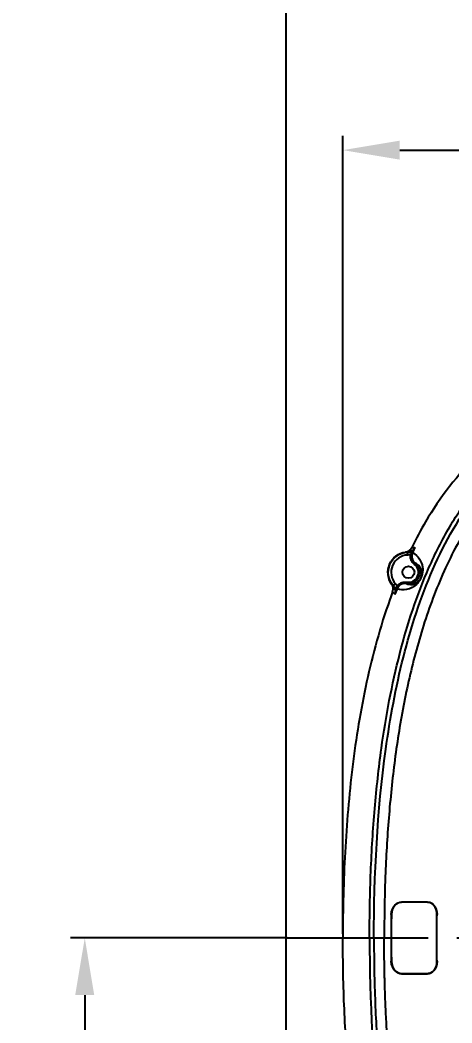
# Model space of a CAD drawing. Extents: x 2897 to 9100, y -47 to 2481.
# Drawn here: x 3010.4 to 3162, y 1671 to 2022.8 of the extents above; entities that cross this region are included whole.
import ezdxf

# ---------------------------------------------------------------- set-up
doc = ezdxf.new("R2010")
doc.units = 0
doc.header["$LTSCALE"] = 20
doc.header["$MEASUREMENT"] = 0
doc.linetypes.add('CENTER', pattern=[2, 1.25, -0.25, 0.25, -0.25])
doc.layers.get('0').update_dxf_attribs({"linetype": 'CONTINUOUS'})
doc.layers.get('DEFPOINTS').update_dxf_attribs({"linetype": 'CONTINUOUS'})
for name, color, linetype in [('1', 7, 'CONTINUOUS'), ('6', 6, 'CONTINUOUS'), ('61', 7, 'CONTINUOUS'), ('CENTER', 2, 'CENTER')]:
    doc.layers.add(name, color=color, linetype=linetype)
doc.styles.get("Standard").update_dxf_attribs({"font": 'NanumGothic.ttf'})
doc.dimstyles.get("Standard").update_dxf_attribs({"dimtxt": 2.7, "dimasz": 2.5, "dimexe": 1.5, "dimexo": 1.5, "dimgap": 1.5, "dimtad": 1, "dimdec": 0, "dimlfac": 10, "dimzin": 0, "dimdsep": 46, "dimtxsty": 'Standard', "dimcen": 0, "dimclrt": 2, "dimadec": 0, "dimazin": 0, "dimtfac": 1, "dimtdec": 0, "dimtmove": 0, "dimatfit": 3, "dimfxl": 0, "dimtolj": 1, "dimtzin": 0, "dimarcsym": 0})

# ---------------------------------------------------------------- blocks, each defined once
blk = doc.blocks.new('*D28')
at = {"color": 3, "lineweight": -2}
for p, q in [((3104.17, 1700.77), (3028.1, 1700.77)), ((3033.1, 1680.77), (3033.1, 1596.66)), ((3033.1, 1470.77), (3033.1, 1554.89)), ((3090.33, 1450.77), (3028.1, 1450.77))]:
    blk.add_line(p, q, dxfattribs=at)
at = {"color": 3}
for points in [[(3029.76, 1680.77), (3036.43, 1680.77), (3033.1, 1700.77)], [(3029.76, 1470.77), (3036.43, 1470.77), (3033.1, 1450.77)]]:
    blk.add_solid(points, dxfattribs=at)
at = {"layer": 'DEFPOINTS', "color": 0}
for p in [(3105.67, 1700.77), (3033.1, 1450.77), (3091.83, 1450.77)]:
    blk.add_point(p, dxfattribs=at)
at = {"color": 2, "insert": (3033.1, 1575.77), "char_height": 20, "attachment_point": 5}
blk.add_mtext('\\A1;250', dxfattribs=at)
blk = doc.blocks.new('*D31')
at = {"color": 3, "lineweight": -2}
for p, q in [((3123.7, 1702.27), (3123.7, 1982.17)), ((3847.97, 1702.27), (3847.97, 1982.17)), ((3143.7, 1977.17), (3827.97, 1977.17))]:
    blk.add_line(p, q, dxfattribs=at)
at = {"color": 3}
for points in [[(3143.7, 1980.51), (3143.7, 1973.84), (3123.7, 1977.17)], [(3827.97, 1980.51), (3827.97, 1973.84), (3847.97, 1977.17)]]:
    blk.add_solid(points, dxfattribs=at)
at = {"layer": 'DEFPOINTS', "color": 0}
for p in [(3847.97, 1977.17), (3123.7, 1700.77), (3847.97, 1700.77)]:
    blk.add_point(p, dxfattribs=at)
at = {"color": 2, "insert": (3485.84, 1998.06), "char_height": 20, "attachment_point": 5}
blk.add_mtext('\\A1;725', dxfattribs=at)
blk = doc.blocks.new('A$C429C0A1F')
at = {"layer": '1', "color": 0}
for p, q in [((191.81, 707.09), (191.81, 707.05)), ((208.21, 707.05), (208.21, 707.09)), ((323.12, 704.66), (323.41, 705.07)), ((324.27, 705.64), (323.61, 706.39)), ((324.32, 701.74), (324.81, 701.65)), ((334.33, 701.32), (335.33, 701.35)), ((334.41, 699.81), (334.5, 700.3)), ((331.46, 698.67), (331.06, 698.97)), ((187.51, 693.3), (187.51, 694.17)), ((212.51, 694.18), (212.51, 693.3))]:
    blk.add_line(p, q, dxfattribs=at)
blk.add_circle((328.27, 701.08), 2.1, dxfattribs=at)
at = {"layer": '1', "color": 0, "extrusion": (0, 0, -1)}
for radius, start, end in [(7.06, 48.7734, 177.7654), (7.2, 55.1621, 171.3788), (4, 217.0575, 9.4264)]:
    blk.add_arc((-328.27, 701.08), radius, start, end, dxfattribs=at)
at = {"layer": '1', "color": 0}
for radius, start, end in [(6.06, 2.2346, 131.2266), (3.5, 170.5736, 322.9425)]:
    blk.add_arc((328.27, 701.08), radius, start, end, dxfattribs=at)
for centre, major_axis, ratio, start_param, end_param in [((322.61, 705.51), (0.189, 0.463), 0.328001, 3.211979, 4.33596), ((335.39, 700.03), (0.206, 0.455), 0.332719, 1.95365, 3.071209)]:
    blk.add_ellipse(centre, major_axis=major_axis, ratio=ratio, start_param=start_param, end_param=end_param, dxfattribs=at)
for points, degree, knots in [([(78.62, 706.63), (79.76, 707.05), (89.73, 710.7), (110.19, 716.26), (133.57, 720.09), (151.59, 722.03), (163.14, 722.96), (175.08, 723.62), (187.41, 724.03), (195.76, 724.08), (200.01, 724.11)], 3, [0, 0, 0, 0, 0.029664, 0.258397, 0.514709, 0.605675, 0.699628, 0.796629, 0.896736, 1, 1, 1, 1]), ([(321.39, 706.64), (320.49, 706.97), (319.59, 707.3), (309.23, 710.99), (299.53, 713.63), (279.93, 717.88), (270.01, 719.49), (250.11, 721.94), (240.1, 722.78), (220.07, 723.86), (210.04, 724.11), (200.01, 724.11)], 3, [0, 0, 0, 0, 0.02335, 0.02335, 0.267513, 0.267513, 0.511675, 0.511675, 0.755838, 0.755838, 1, 1, 1, 1]), ([(200.01, 714.73), (177.85, 714.69), (155.6, 713.61), (122.8, 709.07), (111.95, 707.06), (90.7, 701.69), (80.29, 698.32), (60.51, 689.66), (51.13, 684.35), (38.72, 674.44), (34.88, 670.81), (27.98, 662.94), (24.94, 658.71), (17, 645.39), (13.33, 635.69), (8.09, 615.99), (6.45, 605.93), (5.31, 595.81)], 3, [0, 0, 0, 0, 0.25, 0.25, 0.375, 0.375, 0.5, 0.5, 0.625, 0.625, 0.6875, 0.6875, 0.75, 0.75, 0.875, 0.875, 1, 1, 1, 1]), ([(200.01, 714.73), (203.91, 714.71), (211.65, 714.67), (223.12, 714.32), (234.34, 713.76), (245.31, 712.95), (256.02, 711.9), (274.32, 709.63), (299.48, 704.92), (325.47, 696.4), (344.43, 686.86), (357.32, 678.12), (368.82, 667.36), (377.68, 655.17), (384.66, 641.03), (389.42, 626.44), (392.76, 610.99), (394.05, 600.87), (394.7, 595.81)], 3, [0, 0, 0, 0, 0.043893, 0.086888, 0.129007, 0.170264, 0.210669, 0.250243, 0.3783, 0.500162, 0.562466, 0.625028, 0.683175, 0.749984, 0.806331, 0.875009, 0.937446, 1, 1, 1, 1]), ([(200.01, 713.19), (196.13, 713.17), (188.54, 713.13), (177.39, 712.8), (166.7, 712.28), (156.48, 711.55), (146.72, 710.64), (137.42, 709.55), (128.58, 708.3), (120.22, 706.9), (112.34, 705.36), (104.94, 703.71), (98.05, 701.97), (91.64, 700.14), (85.74, 698.27), (80.33, 696.37), (75.41, 694.47), (68.61, 691.61), (59.48, 687.19), (49.52, 681.07), (36.03, 670.71), (25.74, 658.36), (16.91, 641.23), (12.51, 628.37), (8.7, 611.97), (7.38, 601.91), (6.5, 595.21)], 3, [0, 0, 0, 0, 0.043803, 0.085816, 0.126123, 0.164778, 0.201813, 0.237237, 0.271048, 0.303235, 0.33378, 0.362666, 0.389876, 0.415398, 0.439219, 0.461332, 0.481735, 0.500424, 0.547145, 0.600351, 0.638368, 0.749997, 0.792002, 0.875008, 0.916739, 1, 1, 1, 1]), ([(200.01, 713.19), (222.14, 713.14), (244.36, 712.06), (277.09, 707.52), (287.9, 705.52), (309.07, 700.16), (319.43, 696.8), (339.06, 688.18), (348.34, 682.91), (360.59, 673.09), (364.37, 669.51), (371.14, 661.74), (374.12, 657.56), (381.91, 644.41), (385.55, 634.83), (390.75, 615.29), (392.37, 605.29), (393.51, 595.21)], 3, [0, 0, 0, 0, 0.25, 0.25, 0.375, 0.375, 0.5, 0.5, 0.625, 0.625, 0.6875, 0.6875, 0.75, 0.75, 0.875, 0.875, 1, 1, 1, 1]), ([(6.25, 525.35), (6.41, 540.89), (6.76, 562.69), (8.02, 590.87), (11.23, 620.93), (23.22, 648.33), (32.23, 660.38), (39.04, 667.44), (42.27, 670.51), (47.9, 675.2), (63.56, 686.15), (94.54, 699.47), (126.93, 705.83), (158.15, 708.78), (185.25, 709.58), (200.01, 709.59)], 5, [0, 0, 0, 0, 0, 0, 0.247484, 0.356413, 0.45888, 0.476693, 0.479658, 0.490527, 0.514224, 0.530005, 0.592815, 0.779957, 1, 1, 1, 1, 1, 1]), ([(393.76, 525.18), (393.71, 530.13), (393.59, 540.71), (393.19, 557.16), (392.39, 574.88), (390.87, 593.52), (388.13, 612.39), (382.98, 633), (374.6, 651.57), (362.64, 666.41), (351.09, 676.12), (337.24, 684.81), (320.72, 692.31), (301.28, 698.54), (281.42, 703.04), (261.24, 706.2), (240.84, 708.24), (220.4, 709.4), (206.78, 709.53), (200.01, 709.59)], 3, [0, 0, 0, 0, 0.047496, 0.101465, 0.158754, 0.219453, 0.283486, 0.344977, 0.426954, 0.479725, 0.52727, 0.569318, 0.632406, 0.694258, 0.7554, 0.816656, 0.878101, 0.939373, 1, 1, 1, 1]), ([(187.46, 703.49), (187.46, 704.31), (187.81, 705.14), (189.29, 706.52), (190.48, 707.06), (191.81, 707.09)], 3, [0, 0, 0, 0, 0.5, 0.5, 1, 1, 1, 1]), ([(191.81, 707.05), (190.5, 707.02), (189.32, 706.49), (187.86, 705.12), (187.51, 704.31), (187.51, 703.49)], 3, [0, 0, 0, 0, 0.5, 0.5, 1, 1, 1, 1]), ([(208.21, 707.09), (209.53, 707.06), (210.72, 706.52), (212.2, 705.14), (212.56, 704.31), (212.56, 703.49)], 3, [0, 0, 0, 0, 0.5, 0.5, 1, 1, 1, 1]), ([(212.51, 703.49), (212.51, 704.31), (212.16, 705.12), (210.7, 706.49), (209.52, 707.02), (208.21, 707.05)], 3, [0, 0, 0, 0, 0.5, 0.5, 1, 1, 1, 1]), ([(320.59, 705.83), (320.74, 706), (320.9, 706.17), (321.17, 706.44), (321.28, 706.54), (321.39, 706.64)], 3, [0, 0, 0, 0, 0.61886, 0.61886, 1, 1, 1, 1]), ([(320.59, 705.83), (320.64, 705.81), (320.7, 705.79), (321.08, 705.67), (321.42, 705.63), (322.1, 705.66), (322.44, 705.74), (323.06, 705.99), (323.36, 706.17), (323.61, 706.39)], 3, [0, 0, 0, 0, 0.055683, 0.055683, 0.36997, 0.36997, 0.68492, 0.68492, 1, 1, 1, 1]), ([(320.59, 705.83), (320.59, 705.83), (320.59, 705.83), (320.62, 705.82), (320.64, 705.81), (320.78, 705.75), (320.9, 705.71), (321.55, 705.5), (322.11, 705.39), (322.68, 705.29)], 3, [0, 0, 0, 0, 0.004737, 0.004737, 0.038341, 0.038341, 0.217406, 0.217406, 1, 1, 1, 1]), ([(321.39, 706.64), (321.7, 706.52), (322.04, 706.46), (322.71, 706.44), (323.05, 706.49), (323.65, 706.69), (323.92, 706.82), (324.15, 706.99)], 3, [0, 0, 0, 0, 0.34934, 0.34934, 0.698631, 0.698631, 1, 1, 1, 1]), ([(335.17, 699.58), (334.65, 698.65), (333.92, 697.82), (332.33, 696.81), (331.72, 696.51), (330.51, 696.19), (330.06, 696.11), (329.2, 696.06), (328.88, 696.06), (328.27, 696.12), (328.05, 696.14), (327.61, 696.23), (327.46, 696.26), (327.14, 696.35), (327.02, 696.39), (326.72, 696.49), (326.49, 696.58), (326.03, 696.78), (325.88, 696.86), (325.64, 696.99), (325.54, 697.05), (325.28, 697.21), (325.15, 697.3), (324.81, 697.55), (324.64, 697.69), (324.19, 698.08), (323.97, 698.31), (323.42, 698.96), (323.17, 699.35), (322.58, 700.44), (322.38, 701.08), (322.02, 702.93), (322.12, 704.03), (322.43, 705.05)], 3, [0, 0, 0, 0, 0.25, 0.25, 0.375, 0.375, 0.4375, 0.4375, 0.46875, 0.46875, 0.484375, 0.484375, 0.492187, 0.492187, 0.496094, 0.496094, 0.5, 0.5, 0.503906, 0.503906, 0.507812, 0.507812, 0.515625, 0.515625, 0.53125, 0.53125, 0.5625, 0.5625, 0.625, 0.625, 0.75, 0.75, 1, 1, 1, 1]), ([(323.12, 704.66), (323.08, 704.69), (323.04, 704.72), (322.81, 704.87), (322.62, 704.97), (322.43, 705.05)], 3, [0, 0, 0, 0, 0.189283, 0.189283, 1, 1, 1, 1]), ([(322.68, 705.29), (322.89, 705.25), (323.09, 705.2), (323.33, 705.1), (323.37, 705.09), (323.41, 705.07)], 3, [0, 0, 0, 0, 0.822655, 0.822655, 1, 1, 1, 1]), ([(324.32, 701.74), (324.33, 701.83), (324.34, 701.93), (324.37, 702.36), (324.34, 702.7), (324.16, 703.35), (324.02, 703.67), (323.66, 704.18), (323.46, 704.4), (323.19, 704.61), (323.16, 704.64), (323.12, 704.66)], 3, [0, 0, 0, 0, 0.086752, 0.086752, 0.391886, 0.391886, 0.696475, 0.696475, 0.959326, 0.959326, 1, 1, 1, 1]), ([(323.41, 705.07), (323.73, 704.84), (324.01, 704.55), (324.46, 703.9), (324.63, 703.54), (324.84, 702.78), (324.88, 702.38), (324.84, 701.88), (324.83, 701.76), (324.81, 701.65)], 3, [0, 0, 0, 0, 0.304318, 0.304318, 0.608605, 0.608605, 0.913364, 0.913364, 1, 1, 1, 1]), ([(324.15, 706.99), (324.08, 706.91), (324, 706.84), (323.82, 706.64), (323.71, 706.52), (323.61, 706.39)], 3, [0, 0, 0, 0, 0.393708, 0.393708, 1, 1, 1, 1]), ([(324.32, 701.74), (324.08, 701.17), (323.96, 700.53), (324.08, 699.41), (324.17, 699.02), (324.49, 698.34), (324.62, 698.1), (324.93, 697.7), (325.06, 697.55), (325.32, 697.31), (325.41, 697.22), (325.62, 697.06), (325.7, 697.01), (325.85, 696.91), (325.91, 696.87), (326.02, 696.81), (326.07, 696.78), (326.18, 696.72), (326.27, 696.68), (326.5, 696.58), (326.57, 696.56), (326.69, 696.52), (326.74, 696.5), (326.86, 696.46), (326.93, 696.45), (327.11, 696.41), (327.2, 696.39), (327.45, 696.35), (327.58, 696.34), (327.94, 696.32), (328.13, 696.33), (328.63, 696.39), (328.9, 696.46), (329.6, 696.69), (329.95, 696.9), (330.84, 697.58), (331.21, 698.11), (331.46, 698.67)], 3, [0, 0, 0, 0, 0.25, 0.25, 0.375, 0.375, 0.4375, 0.4375, 0.46875, 0.46875, 0.484375, 0.484375, 0.492187, 0.492187, 0.496094, 0.496094, 0.498047, 0.498047, 0.5, 0.5, 0.501953, 0.501953, 0.503906, 0.503906, 0.507812, 0.507812, 0.515625, 0.515625, 0.53125, 0.53125, 0.5625, 0.5625, 0.625, 0.625, 0.75, 0.75, 1, 1, 1, 1]), ([(331.06, 698.97), (331.3, 699.28), (331.6, 699.56), (332.25, 699.99), (332.62, 700.16), (333.38, 700.35), (333.78, 700.38), (334.28, 700.34), (334.39, 700.32), (334.5, 700.3)], 3, [0, 0, 0, 0, 0.305578, 0.305578, 0.611181, 0.611181, 0.91639, 0.91639, 1, 1, 1, 1]), ([(334.5, 700.3), (334.69, 700.23), (334.87, 700.13), (335.08, 699.98), (335.13, 699.95), (335.17, 699.92)], 3, [0, 0, 0, 0, 0.789702, 0.789702, 1, 1, 1, 1]), ([(335.33, 701.35), (335.34, 701.44), (335.35, 701.52), (335.37, 701.78), (335.38, 701.97), (335.39, 702.16)], 3, [0, 0, 0, 0, 0.314327, 0.314327, 1, 1, 1, 1]), ([(335.33, 701.35), (335.34, 701.02), (335.41, 700.68), (335.66, 700.05), (335.84, 699.75), (336.28, 699.24), (336.55, 699.02), (336.89, 698.83), (336.94, 698.8), (336.99, 698.78)], 3, [0, 0, 0, 0, 0.316402, 0.316402, 0.632674, 0.632674, 0.94828, 0.94828, 1, 1, 1, 1]), ([(335.39, 702.16), (335.44, 701.83), (335.55, 701.5), (335.86, 700.9), (336.07, 700.63), (336.53, 700.2), (336.77, 700.04), (337.03, 699.91)], 3, [0, 0, 0, 0, 0.351999, 0.351999, 0.704035, 0.704035, 1, 1, 1, 1]), ([(334.41, 699.81), (334.32, 699.83), (334.22, 699.84), (333.79, 699.88), (333.45, 699.85), (332.8, 699.69), (332.48, 699.55), (331.95, 699.2), (331.73, 698.99), (331.51, 698.73), (331.49, 698.7), (331.46, 698.67)], 3, [0, 0, 0, 0, 0.083657, 0.083657, 0.389083, 0.389083, 0.694982, 0.694982, 0.963887, 0.963887, 1, 1, 1, 1]), ([(335.17, 699.58), (335.12, 699.6), (335.08, 699.62), (334.84, 699.71), (334.62, 699.77), (334.41, 699.81)], 3, [0, 0, 0, 0, 0.196152, 0.196152, 1, 1, 1, 1]), ([(335.17, 699.92), (335.64, 699.57), (336.11, 699.24), (336.71, 698.91), (336.81, 698.86), (336.94, 698.8), (336.96, 698.79), (336.98, 698.78), (336.98, 698.78), (336.99, 698.78)], 3, [0, 0, 0, 0, 0.796372, 0.796372, 0.96318, 0.96318, 0.99523, 0.99523, 1, 1, 1, 1]), ([(337.03, 699.91), (337.03, 699.65), (337.03, 699.39), (337.01, 699.02), (337, 698.9), (336.99, 698.78)], 3, [0, 0, 0, 0, 0.672059, 0.672059, 1, 1, 1, 1]), ([(399.21, 580.85), (399.01, 584.84), (398.77, 588.83), (397.69, 602.8), (396.53, 612.79), (392.66, 632.47), (389.92, 642.19), (383.82, 655.95), (381.45, 660.39), (376, 668.81), (372.91, 672.79), (362.68, 683.83), (354.62, 689.97), (343.06, 696.8), (340.07, 698.41), (337.03, 699.91)], 3, [0, 0, 0, 0, 0.08404, 0.08404, 0.29516, 0.29516, 0.506281, 0.506281, 0.611841, 0.611841, 0.717402, 0.717402, 0.928522, 0.928522, 1, 1, 1, 1]), ([(191.81, 691.03), (190.5, 691), (189.29, 691.46), (187.8, 692.77), (187.46, 693.57), (187.46, 694.38)], 3, [0, 0, 0, 0, 0.5, 0.5, 1, 1, 1, 1]), ([(187.51, 694.38), (187.51, 693.58), (187.85, 692.79), (189.32, 691.5), (190.51, 691.04), (191.81, 691.07)], 3, [0, 0, 0, 0, 0.5, 0.5, 1, 1, 1, 1]), ([(212.56, 694.38), (212.56, 693.57), (212.21, 692.77), (210.73, 691.46), (209.52, 691), (208.21, 691.03)], 3, [0, 0, 0, 0, 0.5, 0.5, 1, 1, 1, 1]), ([(208.21, 691.07), (209.5, 691.04), (210.7, 691.5), (212.17, 692.79), (212.51, 693.58), (212.51, 694.38)], 3, [0, 0, 0, 0, 0.5, 0.5, 1, 1, 1, 1])]:
    blk.add_open_spline(points, degree=degree, knots=knots, dxfattribs=at)
for points in [[(200.01, 707.18), (197.27, 707.18), (194.54, 707.15), (191.81, 707.09)], [(200.01, 707.14), (197.27, 707.14), (194.54, 707.11), (191.81, 707.05)], [(208.21, 707.09), (205.47, 707.15), (202.74, 707.18), (200.01, 707.18)], [(208.21, 707.05), (205.47, 707.11), (202.74, 707.14), (200.01, 707.14)], [(322.43, 705.05), (321.74, 705.33), (321.15, 705.59), (320.59, 705.83)], [(324.27, 705.64), (324.01, 705.41), (323.72, 705.22), (323.41, 705.07)], [(187.46, 703.49), (187.46, 700.45), (187.46, 697.42), (187.46, 694.38)], [(187.51, 703.49), (187.51, 700.46), (187.51, 697.42), (187.51, 694.38)], [(212.51, 694.38), (212.51, 697.42), (212.51, 700.46), (212.51, 703.49)], [(212.56, 694.38), (212.56, 697.42), (212.56, 700.45), (212.56, 703.49)], [(334.5, 700.3), (334.4, 700.63), (334.34, 700.97), (334.33, 701.32)], [(336.99, 698.78), (336.43, 699.02), (335.85, 699.27), (335.17, 699.58)], [(191.81, 691.07), (194.54, 691.13), (197.27, 691.16), (200.01, 691.16)], [(191.81, 691.03), (194.54, 691.09), (197.27, 691.12), (200.01, 691.12)], [(200.01, 691.16), (202.74, 691.16), (205.47, 691.13), (208.21, 691.07)], [(200.01, 691.12), (202.74, 691.12), (205.48, 691.09), (208.21, 691.03)]]:
    blk.add_open_spline(points, degree=3, dxfattribs=at)
at = {"layer": '61', "color": 0}
blk.add_point((200.01, 724.11), dxfattribs=at)

msp = doc.modelspace()

# ---------------------------------------------------------------- linework, layer by layer
at = {"layer": '6'}
msp.add_lwpolyline([(4268.83, 2225.81), (3103.7, 2225.81), (3103.7, 300.77), (5031.2, 300.77), (5031.2, 1325.77)], dxfattribs=at)
at = {"layer": 'CENTER', "color": 1, "linetype": 'CENTER', "ltscale": 2}
msp.add_line((3103.7, 1700.77), (3884.84, 1700.77), dxfattribs=at)

# ---------------------------------------------------------------- block references
at = {"rotation": 90}
msp.add_blockref('A$C429C0A1F', (3847.81, 1500.79), dxfattribs=at)

# ---------------------------------------------------------------- dimensions: what is measured, and where the dimension line sits
dim = msp.add_linear_dim(base=(3847.97, 1977.17), p1=(3123.7, 1700.77), p2=(3847.97, 1700.77), text='725', dimstyle='Standard', override={"dimtxt": 20, "dimasz": 20, "dimexe": 5, "dimgap": 10, "dimlfac": 1, "dimzin": 12, "dimclrd": 3, "dimclre": 3, "dimazin": 2, "dimarcsym": 1})
dim.commit()
dim.dimension.update_dxf_attribs({"geometry": '*D31', "text_midpoint": (3485.84, 1998.06)})
dim = msp.add_linear_dim(base=(3033.1, 1450.77), p1=(3105.67, 1700.77), p2=(3091.83, 1450.77), angle=90, dimstyle='Standard', override={"dimtxt": 20, "dimasz": 20, "dimexe": 5, "dimgap": 10, "dimtih": 1, "dimtoh": 1, "dimlfac": 1, "dimzin": 12, "dimclrd": 3, "dimclre": 3, "dimazin": 2, "dimarcsym": 1})
dim.commit()
dim.dimension.update_dxf_attribs({"geometry": '*D28', "text_midpoint": (3033.1, 1575.77)})

doc.saveas('drawing.dxf')
